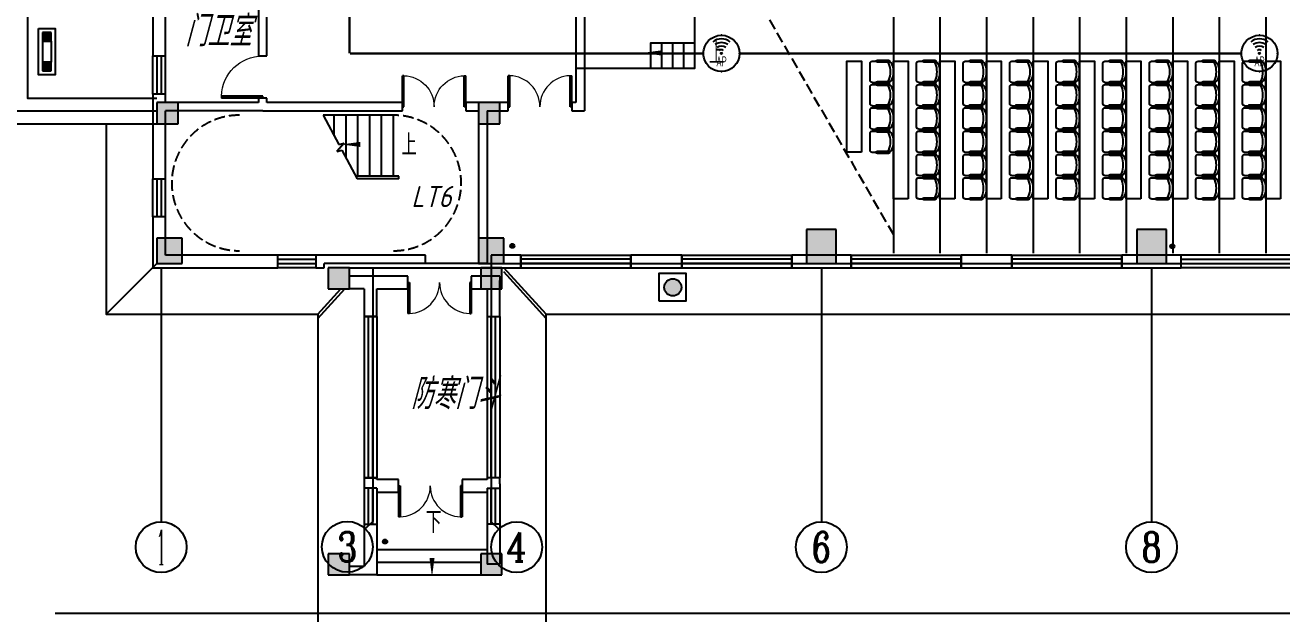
# Model space of a CAD drawing. Extents: x 1333527 to 1855755, y 1020844 to 1581249.
# Drawn here: x 1356161 to 1385854, y 1202701 to 1216596 of the extents above; entities that cross this region are included whole.
import ezdxf
from ezdxf.enums import TextEntityAlignment as Align

# ---------------------------------------------------------------- set-up
doc = ezdxf.new("R2010")
doc.units = 0
doc.header["$LTSCALE"] = 1000
doc.header["$PDSIZE"] = 5
doc.linetypes.add('DASH', pattern=[0.35, 0.25, -0.1])
doc.layers.add('1-建筑底图', color=8, linetype='Continuous', plot=False)
for name, color, linetype in [('AXIS_TEXT', 7, 'Continuous'), ('EQUIP-通讯', 3, 'Continuous'), ('WIRE-综合布线', 5, 'Continuous'), ('家具', 8, 'Continuous'), ('建筑-柱子', 9, 'Continuous'), ('建筑-柱子-填充', 8, 'Continuous'), ('排水', 153, 'Continuous'), ('防火分区', 6, 'Continuous')]:
    doc.layers.add(name, color=color, linetype=linetype)
doc.styles.add('_TCH_AXIS', font='COMPLEX', dxfattribs={"bigfont": 'GBCBIG'})
doc.styles.add('_TCH_DIM', font='SIMPLEX', dxfattribs={"bigfont": 'GBCBIG'})
doc.styles.add('_TEL_ATTDEF', font='gbenor', dxfattribs={"bigfont": 'gbcbig'})
doc.styles.add('_TEL_DIM', font='SIMPLEX', dxfattribs={"width": 0.8, "height": 3.5, "bigfont": 'HZTXT'})
doc.styles.add('COMPLEX', font='COMPLEX')
doc.styles.get("Standard").update_dxf_attribs({"font": 'gbeitc.shx', "bigfont": 'gbcbig.shx'})
doc.linetypes.add('JIEDI', pattern='A,1.25,-0.25,0.25,-0.25,0.625,["/",Standard,S=0.6,R=0,X=0,Y=-0.3],0.625,-0.25,0.25,-0.25', length=4)

# ---------------------------------------------------------------- blocks, each defined once
blk = doc.blocks.new('$equip_U$00000091(win7-PC-hzk)')
for radius in [0.714, 0.0272]:
    blk.add_circle((0, 0), radius)
for radius in [0.571, 0.428, 0.285, 0.143]:
    blk.add_arc((0, 0), radius, 53.7049, 126.2951)
for p in [(0, 0.714), (-0.714, 0), (0.714, 0), (0, -0.714)]:
    blk.add_point(p)
at = {"color": 7, "style": '_TEL_DIM', "flags": 1}
for tag in ['A', 'REMARK']:
    blk.add_attdef(tag, text='', height=0.00002, dxfattribs=at).set_placement((0, 0), align=Align.MIDDLE_CENTER)
at = {"color": 7, "style": '_TEL_DIM', "width": 0.7}
blk.add_attdef('$TEXT$', text='', height=0.4, dxfattribs=at).set_placement((0, -0.31), align=Align.MIDDLE_CENTER)
blk = doc.blocks.new('J1')
at = {"layer": '家具', "linetype": 'Continuous'}
for p, q in [((-216, 151), (-216, -222)), ((-171, 196), (-80, 196)), ((184, 219), (-57, 219)), ((-57, 173), (184, 173)), ((-171, -268), (-80, -268)), ((184, -245), (-57, -245)), ((-57, -290), (184, -290))]:
    blk.add_line(p, q, dxfattribs=at)
for centre, radius, start, end in [((-171, 151), 45.4, 90, 180), ((-57, 196), 22.7, 90, 270), ((184, 196), 22.7, 270, 90), ((213, 155), 25.5, 31.8908, 201.2393), ((-278, -36), 502, 338.7607, 21.2393), ((-94, -36), 387, 328.1092, 31.8908), ((-171, -222), 45.4, 180, 270), ((-57, -268), 22.7, 90, 270), ((184, -268), 22.7, 270, 90), ((213, -227), 25.5, 158.7607, 328.1092)]:
    blk.add_arc(centre, radius, start, end, dxfattribs=at)
blk = doc.blocks.new('ng')
at = {"layer": '排水'}
for p, q in [((345991, 781358), (346091, 781358)), ((346041, 781408), (346041, 781308))]:
    blk.add_line(p, q, dxfattribs=at)
blk.add_circle((346041, 781358), 50, dxfattribs=at)
blk = doc.blocks.new('_AXISO')
blk.add_circle((0, 0), 0.5)
at = {"layer": 'AXIS_TEXT', "style": 'COMPLEX', "width": 1.041667}
blk.add_attdef('A', text='', height=0.56, dxfattribs=at).set_placement((-0.25, -0.28), (0.25, -0.28), align=Align.FIT)
blk = doc.blocks.new('A$C4670417C')
at = {"layer": '建筑-柱子-填充'}
for points in [[(-400, 38600), (-900, 38600), (-900, 38100), (-400, 38100)], [(7200, 38600), (6700, 38600), (6700, 38100), (7200, 38100)], [(-300, 35400), (-900, 35400), (-900, 34800), (-300, 34800)], [(7300, 35400), (6700, 35400), (6700, 34800), (7300, 34800)], [(15150, 35600), (14450, 35600), (14450, 34800), (15150, 34800)], [(22950, 35600), (22250, 35600), (22250, 34800), (22950, 34800)], [(3650, 34700), (3150, 34700), (3150, 34200), (3650, 34200)], [(7250, 34700), (6750, 34700), (6750, 34200), (7250, 34200)], [(3650, 27950), (3150, 27950), (3150, 27450), (3650, 27450)], [(7250, 27950), (6750, 27950), (6750, 27450), (7250, 27450)]]:
    blk.add_hatch(color=256, dxfattribs=at).paths.add_polyline_path(points)
at = {"layer": '建筑-柱子'}
for p, q in [((-400, 38600), (-900, 38600)), ((-900, 38600), (-900, 38100)), ((-400, 38100), (-400, 38600)), ((7200, 38600), (6700, 38600)), ((6700, 38600), (6700, 38100)), ((7200, 38100), (7200, 38600)), ((-900, 38100), (-400, 38100)), ((6700, 38100), (7200, 38100)), ((-300, 35400), (-900, 35400)), ((-900, 35400), (-900, 34800)), ((-300, 34800), (-300, 35400)), ((7300, 35400), (6700, 35400)), ((6700, 35400), (6700, 34800)), ((7300, 34800), (7300, 35400)), ((15150, 35600), (14450, 35600)), ((14450, 35600), (14450, 34800)), ((15150, 34800), (15150, 35600)), ((22950, 35600), (22250, 35600)), ((22250, 35600), (22250, 34800)), ((22950, 34800), (22950, 35600)), ((-900, 34800), (-300, 34800)), ((6700, 34800), (7300, 34800)), ((14450, 34800), (15150, 34800)), ((22250, 34800), (22950, 34800)), ((3650, 34700), (3150, 34700)), ((3150, 34700), (3150, 34200)), ((3650, 34200), (3650, 34700)), ((7250, 34700), (6750, 34700)), ((6750, 34700), (6750, 34200)), ((7250, 34200), (7250, 34700)), ((3150, 34200), (3650, 34200)), ((6750, 34200), (7250, 34200)), ((3650, 27950), (3150, 27950)), ((3150, 27950), (3150, 27450)), ((3650, 27450), (3650, 27950)), ((7250, 27950), (6750, 27950)), ((6750, 27950), (6750, 27450)), ((7250, 27450), (7250, 27950)), ((3150, 27450), (3650, 27450)), ((6750, 27450), (7250, 27450))]:
    blk.add_line(p, q, dxfattribs=at)
blk = doc.blocks.new('A$C2CDD3BEF')
at = {"layer": '防火分区'}
h = blk.add_hatch(color=7, dxfattribs=at)
h.dxf.hatch_style = 1
edge = h.paths.add_edge_path()
edge.add_arc((460, 446), 282, 0, 360)
at = {"layer": '防火分区', "color": 7}
blk.add_lwpolyline([(0, 0), (900, 0), (900, 900), (0, 900)], close=True, dxfattribs=at)
blk.add_circle((460, 446), 282, dxfattribs=at)
blk = doc.blocks.new('$DorLib2D$00000002')
for p, q in [((-0.5, 0), (-0.5, 0.4875)), ((-0.475, 0.4875), (-0.5, 0.4875)), ((-0.475, 0), (-0.475, 0.4875)), ((0.475, 0), (0.475, 0.4875)), ((0.475, 0.4875), (0.5, 0.4875)), ((0.5, 0), (0.5, 0.4875)), ((-0.5, 0), (-0.475, 0)), ((0.5, 0), (0.475, 0))]:
    blk.add_line(p, q)
at = {"lineweight": 13}
for centre, start, end in [((-0.4875, 0), 0, 88.53072), ((0.4875, 0), 91.46928, 180)]:
    blk.add_arc(centre, 0.4875, start, end, dxfattribs=at)
blk = doc.blocks.new('$WINLIB2D$00000001')
at = {"color": 0}
for points in [[(-0.5, 0.5), (-0.5, -0.5)], [(-0.5, 0.5), (0.5, 0.5)], [(0.5, -0.5), (0.5, 0.5)], [(0.5, 0.1667), (-0.5, 0.1667)], [(0.5, -0.1667), (-0.5, -0.1667)], [(-0.5, -0.5), (0.5, -0.5)]]:
    blk.add_lwpolyline(points, dxfattribs=at)
blk = doc.blocks.new('$DorLib2D$00000001')
for p, q in [((0.45, 0.975), (0.5, 0.975)), ((0.45, 0), (0.45, 0.975)), ((0.5, 0), (0.5, 0.975)), ((0.5, 0), (0.45, 0))]:
    blk.add_line(p, q)
at = {"lineweight": 13}
blk.add_arc((0.475, 0), 0.975, 91.4693, 180, dxfattribs=at)
blk = doc.blocks.new('1-一层建筑底图')
at = {"layer": '1-建筑底图'}
for points in [[(-2300, 39550), (-2300, 39350), (-2100, 39350), (-2100, 39550)], [(-2300, 38850), (-2300, 38650), (-2100, 38650), (-2100, 38850)]]:
    blk.add_hatch(color=8, dxfattribs=at).paths.add_polyline_path(points)
at = {"layer": '1-建筑底图', "color": 8}
for p, q in [((17800, 54460), (17800, 34340)), ((17800, 54460), (17800, 34340)), ((18900, 54460), (18900, 34340)), ((20000, 54460), (20000, 34340)), ((21100, 54460), (21100, 34340)), ((22200, 54460), (22200, 34340)), ((23300, 54460), (23300, 34340)), ((24400, 54460), (24400, 34340)), ((25500, 54460), (25500, 34340)), ((26600, 54460), (26600, 34340)), ((10500, 51100), (10500, 37700)), ((10300, 50900), (10300, 37900)), ((300, 40500), (300, 39000)), ((600, 39000), (600, 40400)), ((2800, 40400), (2800, 39000)), ((3000, 39000), (3000, 40600)), ((-2300, 39550), (-2300, 39350)), ((-2100, 39550), (-2300, 39550)), ((-2100, 39350), (-2100, 39550)), ((-2300, 39350), (-2100, 39350)), ((-2300, 39350), (-2300, 38850)), ((-2100, 39350), (-2100, 38850)), ((300, 39000), (600, 39000)), ((2800, 39000), (3000, 39000)), ((-2300, 38850), (-2300, 38650)), ((-2100, 38850), (-2300, 38850)), ((-2300, 38650), (-2100, 38650)), ((-2100, 38650), (-2100, 38850)), ((600, 38100), (300, 38100)), ((300, 38100), (300, 37800)), ((600, 37900), (600, 38100)), ((300, 37800), (300, 36100)), ((2800, 37900), (600, 37900)), ((3000, 38000), (2800, 38000)), ((2800, 38000), (2800, 37900)), ((3000, 37900), (3000, 38000)), ((6200, 37900), (3000, 37900)), ((6200, 37700), (6200, 37900)), ((8100, 37900), (7700, 37900)), ((7700, 37900), (7700, 37700)), ((8700, 37900), (8100, 37900)), ((8700, 37700), (8700, 37900)), ((10300, 37900), (10200, 37900)), ((10200, 37900), (10200, 37700)), ((600, 36100), (600, 37700)), ((2900, 37700), (600, 37700)), ((2900, 37700), (6200, 37700)), ((5990, 37600), (4327.9, 37600)), ((4327.9, 37600), (4697, 36911.6)), ((4590, 37111.1), (4590, 37600)), ((4870, 36588.9), (4870, 37600)), ((5150, 36160), (5150, 37600)), ((5430, 36160), (5430, 37600)), ((5710, 36160), (5710, 37600)), ((5990, 36160), (5990, 37600)), ((7700, 37700), (8000, 37700)), ((8000, 37700), (8000, 34100)), ((8200, 37700), (8700, 37700)), ((8200, 37700), (8200, 34100)), ((10200, 37700), (10500, 37700)), ((4828.4, 36942.4), (4649.1, 36741.9)), ((4697, 36911.6), (4828.4, 36942.4)), ((4649.1, 36741.9), (4772.4, 36770.8)), ((4772.4, 36770.8), (5132.1, 36100)), ((300, 36100), (600, 36100)), ((6120, 36160), (5099.9, 36160)), ((5990, 36100), (5132.1, 36100)), ((6120, 36100), (5132.1, 36100)), ((6120, 36100), (6120, 36160)), ((600, 35200), (300, 35200)), ((300, 35200), (300, 34000)), ((600, 34300), (600, 35200)), ((3258.7, 34300), (600, 34300)), ((3258.7, 34000), (3258.7, 34300)), ((4350, 34300), (4158.7, 34300)), ((4158.7, 34300), (4158.7, 34000)), ((6750, 34300), (4350, 34300)), ((6750, 34100), (6750, 34300)), ((9000, 34300), (8300, 34300)), ((8300, 34300), (8300, 34000)), ((9000, 34000), (9000, 34300)), ((12800, 34300), (11600, 34300)), ((11600, 34300), (11600, 34000)), ((12800, 34000), (12800, 34300)), ((16800, 34300), (15400, 34300)), ((15400, 34300), (15400, 34000)), ((16800, 34000), (16800, 34300)), ((20600, 34300), (19400, 34300)), ((19400, 34300), (19400, 34000)), ((20600, 34000), (20600, 34300)), ((24600, 34300), (23200, 34300)), ((23200, 34300), (23200, 34000)), ((24600, 34000), (24600, 34300)), ((400, 34100), (-800, 32900)), ((300, 34000), (3258.7, 34000)), ((500, 34005.2), (500, 28005.2)), ((4158.7, 34000), (4350, 34000)), ((4350, 34000), (4350, 34100)), ((6750, 34100), (4350, 34100)), ((4950, 34000), (8300, 34000)), ((5500, 34012.1), (5500, 28012.1)), ((8000, 34100), (5640, 34100)), ((8200, 34100), (8000, 34100)), ((8300, 34005.2), (8300, 28005.2)), ((8300, 34000), (9000, 34000)), ((9600, 32900), (8600, 34000)), ((9600, 32800), (8600, 33900)), ((11600, 34000), (12800, 34000)), ((15400, 34000), (16800, 34000)), ((16100, 34005.2), (16100, 28005.2)), ((19400, 34000), (20600, 34000)), ((23200, 34000), (24600, 34000)), ((23900, 34005.2), (23900, 28005.2)), ((5500, 33800), (4950, 33800)), ((4950, 33500), (4950, 33800)), ((6327.3, 33800), (5500, 33800)), ((6327.3, 33500), (6327.3, 33800)), ((8200, 33800), (7827.3, 33800)), ((7827.3, 33800), (7827.3, 33500)), ((8200, 33800), (8200, 33800)), ((8500, 33800), (8200, 33800)), ((8500, 33800), (8500, 33700)), ((8500, 32850), (8500, 33700)), ((4200, 32800), (4836.4, 33500)), ((4200, 32900), (4745.5, 33500)), ((5300, 33500), (4950, 33500)), ((5300, 33500), (5300, 32850)), ((5600, 33500), (6327.3, 33500)), ((5600, 32850), (5600, 33500)), ((7827.3, 33500), (8200, 33500)), ((8200, 33500), (8200, 32850)), ((5300, 32850), (5600, 32850)), ((8200, 32850), (8500, 32850)), ((5600, 29040), (5300, 29040)), ((5300, 29040), (5300, 28900)), ((5300, 28900), (5300, 26950)), ((5600, 29000), (5600, 29040)), ((6109.9, 29000), (5600, 29000)), ((6109.9, 28700), (6109.9, 29000)), ((8200, 29000), (7609.9, 29000)), ((7609.9, 29000), (7609.9, 28700)), ((8500, 29040), (8200, 29040)), ((8200, 29040), (8200, 29000)), ((8500, 28900), (8500, 29040)), ((8500, 28900), (8500, 27000)), ((5600, 28700), (6109.9, 28700)), ((5600, 28700), (5600, 26750)), ((7609.9, 28700), (8200, 28700)), ((8200, 28700), (8200, 27000)), ((5324.3, 27836.3), (5500, 28012.1)), ((8475.7, 27829.5), (8300, 28005.2)), ((5600, 27350), (8200, 27350)), ((5600, 27050), (8050, 27050)), ((5300, 26950), (4950, 26950)), ((4950, 26750), (4950, 26950)), ((5600, 26750), (4950, 26750)), ((5600, 26750), (8050, 26750)), ((8500, 27000), (8200, 27000))]:
    blk.add_line(p, q, dxfattribs=at)
at = {"layer": '1-建筑底图', "color": 8, "ltscale": 5}
blk.add_line((-2000, 25850), (66700, 25850), dxfattribs=at)
at = {"layer": '1-建筑底图', "color": 8}
for points in [[(8000, 34100), (35700, 34100), (35700, 54700), (8600, 54700)], [(-2000, 51400), (-3260, 51400), (-3260, 37400), (400, 37400)], [(-2000, 51100), (-2960, 51100), (-2960, 37700), (400, 37700)], [(400, 50800), (-2660, 50800), (-2660, 38000), (400, 38000)], [(10400, 50100), (13100, 50100), (13100, 38700), (10300, 38700)], [(13100, 39300), (12060, 39300), (12060, 38700)], [(12320, 39300), (12320, 38700)], [(12580, 39300), (12580, 38700)], [(12840, 39300), (12840, 38700)], [(13100, 39300), (13100, 38700)], [(-800, 37400), (-800, 32900), (4200, 32900), (4200, 21000), (4200, 14800), (0, 14800), (0, 12200), (-600, 12200), (-600, 2700), (0, 2700), (0, 0), (46200, 0)], [(9600, 32900), (36900, 32900), (36900, 34100)], [(46200, 14800), (9600, 14800), (9600, 21000), (9600, 32900)]]:
    blk.add_lwpolyline(points, dxfattribs=at)
at = {"layer": '1-建筑底图', "color": 8, "linetype": 'DASH'}
blk.add_lwpolyline([(10500, 47425), (17800, 34781)], dxfattribs=at)
at = {"layer": '1-建筑底图', "color": 8}
for points in [[(-2400, 39650), (-2000, 39650), (-2000, 38550), (-2400, 38550)], [(17050, 36724), (16700, 36724), (16700, 38874.5), (17050, 38874.5)], [(18150, 35624), (17800, 35624), (17800, 38874.5), (18150, 38874.5)], [(19250, 35624), (18900, 35624), (18900, 38874.5), (19250, 38874.5)], [(20350, 35624), (20000, 35624), (20000, 38874.5), (20350, 38874.5)], [(21450, 35624), (21100, 35624), (21100, 38874.5), (21450, 38874.5)], [(22550, 35624), (22200, 35624), (22200, 38874.5), (22550, 38874.5)], [(23650, 35624), (23300, 35624), (23300, 38874.5), (23650, 38874.5)], [(24750, 35624), (24400, 35624), (24400, 38874.5), (24750, 38874.5)], [(25850, 35624), (25500, 35624), (25500, 38874.5), (25850, 38874.5)], [(26950, 35624), (26600, 35624), (26600, 38874.5), (26950, 38874.5)]]:
    blk.add_lwpolyline(points, close=True, dxfattribs=at)
for points in [[(13286, 39070, 0, 0, 0), (11867.1, 39070, 0, 120, 0), (12317.1, 39070, 0, 0, 0)], [(6020, 36910, 0, 0, 0), (4760, 36910, 0, 120, 0), (5210, 36910, 0, 0, 0)], [(6900, 27583.4, 0, 0, 0), (6900, 26700, 0, 120, 0), (6900, 27150, 0, 0, 0)]]:
    blk.add_lwpolyline(points, format="xyseb", dxfattribs=at)
at = {"layer": '1-建筑底图', "color": 8, "linetype": 'DASH'}
for centre, start, end in [((2350, 36000), 90, 270), ((5990, 36000), 270, 90)]:
    blk.add_arc(centre, 1600, start, end, dxfattribs=at)
at = {"layer": '1-建筑底图', "color": 8}
for name, p in [('A$C4670417C', (1300, -700)), ('ng', (-337242.8, -746841.8)), ('ng', (-321648.6, -746854.1)), ('ng', (-340250.2, -753821.4))]:
    blk.add_blockref(name, p, dxfattribs=at)
for name, p, xscale, yscale, zscale, rotation in [('$WINLIB2D$00000001', (450, 38550), 900, -300, 300, 90), ('$DorLib2D$00000001', (2900, 38500), -1000, 1000, 200, 90), ('$DorLib2D$00000002', (6950, 37800), 1500, -1500, 200, 179.9999992726557), ('$WINLIB2D$00000001', (450, 35650), 900, -300, 300, 90), ('$WINLIB2D$00000001', (3708.7, 34150), 900, -300, 300, 179.9999999799456), ('$WINLIB2D$00000001', (10300, 34150), -2600, -300, 300, 179.9999999799457), ('$WINLIB2D$00000001', (14100, 34150), -2600, -300, 300, 179.9999999799457), ('$WINLIB2D$00000001', (18100, 34150), -2600, -300, 300, 179.9999999799457), ('$WINLIB2D$00000001', (21900, 34150), -2600, -300, 300, 179.9999999799457), ('$WINLIB2D$00000001', (25900, 34150), 2600, -300, 300, 179.9999999799457), ('$DorLib2D$00000002', (7077.3, 33650), 1500, 1500, 300, 179.999999999969), ('$WINLIB2D$00000001', (5450, 30945), 3810, 300, 300, 269.9999999995615), ('$WINLIB2D$00000001', (8350, 30945), 3810, -300, 300, 269.99999999956), ('$DorLib2D$00000002', (6859.9, 28850), -1500, -1500, 300, 1.588433384824839e-08), ('$WINLIB2D$00000001', (5450, 28375), 850, 300, 300, 269.9999999995612), ('$WINLIB2D$00000001', (8350, 28375), 850, -300, 300, 269.9999999995612)]:
    blk.add_blockref(name, p, dxfattribs=dict(at, xscale=xscale, yscale=yscale, zscale=zscale, rotation=rotation))
at = {"layer": '1-建筑底图', "color": 8, "extrusion": (0, 0, -1), "xscale": 1.080000000074506, "yscale": 1.080000000074506, "zscale": -1.080000000074506, "rotation": 180}
for p in [(-17483.6, 38585.4), (-18583.6, 38585.4), (-19683.6, 38585.4), (-20783.6, 38585.4), (-21883.6, 38585.4), (-22983.6, 38585.4), (-24083.6, 38585.4), (-25183.6, 38585.4), (-26283.6, 38585.4), (-17483.6, 38035.4), (-18583.6, 38035.4), (-19683.6, 38035.4), (-20783.6, 38035.4), (-21883.6, 38035.4), (-22983.6, 38035.4), (-24083.6, 38035.4), (-25183.6, 38035.4), (-26283.6, 38035.4), (-17483.6, 37485.4), (-18583.6, 37485.4), (-19683.6, 37485.4), (-20783.6, 37485.4), (-21883.6, 37485.4), (-22983.6, 37485.4), (-24083.6, 37485.4), (-25183.6, 37485.4), (-26283.6, 37485.4), (-17483.6, 36935.4), (-18583.6, 36935.4), (-19683.6, 36935.4), (-20783.6, 36935.4), (-21883.6, 36935.4), (-22983.6, 36935.4), (-24083.6, 36935.4), (-25183.6, 36935.4), (-26283.6, 36935.4), (-18583.6, 36385.4), (-19683.6, 36385.4), (-20783.6, 36385.4), (-21883.6, 36385.4), (-22983.6, 36385.4), (-24083.6, 36385.4), (-25183.6, 36385.4), (-26283.6, 36385.4), (-18583.6, 35835.4), (-19683.6, 35835.4), (-20783.6, 35835.4), (-21883.6, 35835.4), (-22983.6, 35835.4), (-24083.6, 35835.4), (-25183.6, 35835.4), (-26283.6, 35835.4)]:
    blk.add_blockref('J1', p, dxfattribs=at)
at = {"layer": '1-建筑底图', "color": 8}
for name, p, xscale, yscale, zscale in [('$DorLib2D$00000002', (9450, 37800), 1500, 1500, 200), ('A$C2CDD3BEF', (12258.7, 33215.5), 0.7200000000000001, 0.7200000000000001, 0.7200000000000001)]:
    blk.add_blockref(name, p, dxfattribs=dict(at, xscale=xscale, yscale=yscale, zscale=zscale))
ref = blk.add_blockref('_AXISO', (500, 27405.2), dxfattribs=dict(at, xscale=1200, yscale=1200, zscale=1200))
ref.add_attrib('A', '1', dxfattribs={"layer": 'AXIS_TEXT', "height": 817.2, "style": '_TCH_AXIS', "width": 0.555556}).set_placement((402.7, 26996.6), (597.3, 26996.6), align=Align.FIT)
ref = blk.add_blockref('_AXISO', (4900, 27412.1), dxfattribs=dict(at, xscale=1200, yscale=1200, zscale=1200))
ref.add_attrib('A', '3', dxfattribs={"layer": 'AXIS_TEXT', "height": 698.9, "style": '_TCH_AXIS'}).set_placement((4667, 27062.6), (5133, 27062.6), align=Align.FIT)
ref = blk.add_blockref('_AXISO', (8900, 27405.2), dxfattribs=dict(at, xscale=1200, yscale=1200, zscale=1200))
ref.add_attrib('A', '4', dxfattribs={"layer": 'AXIS_TEXT', "height": 683.5, "style": '_TCH_AXIS', "width": 0.9375}).set_placement((8655.9, 27063.5), (9144.1, 27063.5), align=Align.FIT)
ref = blk.add_blockref('_AXISO', (16100, 27405.2), dxfattribs=dict(at, xscale=1200, yscale=1200, zscale=1200))
ref.add_attrib('A', '6', dxfattribs={"layer": 'AXIS_TEXT', "height": 714.2, "style": '_TCH_AXIS', "width": 0.928571}).set_placement((15878.9, 27048.1), (16321.1, 27048.1), align=Align.FIT)
ref = blk.add_blockref('_AXISO', (23900, 27405.2), dxfattribs=dict(at, xscale=1200, yscale=1200, zscale=1200))
ref.add_attrib('A', '8', dxfattribs={"layer": 'AXIS_TEXT', "height": 698.9, "style": '_TCH_AXIS'}).set_placement((23667, 27055.8), (24133, 27055.8), align=Align.FIT)
for s, height, p in [('门卫室', 723.4, (1061.8, 39225.1)), ('LT6', 500, (6410.7, 35429.5)), ('防寒门斗', 723.4, (6397.9, 30663))]:
    blk.add_text(s, height=height, dxfattribs=at).set_placement(p)
at = {"layer": '1-建筑底图', "color": 8, "style": '_TCH_DIM'}
for s, p in [('上', (13443.5, 38807.5)), ('上', (6177.5, 36647.5)), ('下', (6757.6, 27740.9))]:
    blk.add_text(s, height=506.4, dxfattribs=at).set_placement(p)

msp = doc.modelspace()

# ---------------------------------------------------------------- linework, layer by layer
at = {"layer": 'WIRE-综合布线', "linetype": 'Continuous', "const_width": 52.5}
for points in [[(1363825, 1215929), (1363825, 1226271)], [(1363840, 1215929), (1372185, 1215929)], [(1373042, 1215929), (1384896, 1215929)]]:
    msp.add_lwpolyline(points, dxfattribs=at)

# ---------------------------------------------------------------- block references
at = {"layer": '1-建筑底图'}
msp.add_blockref('1-一层建筑底图', (1358874, 1176871), dxfattribs=at)
at = {"layer": 'EQUIP-通讯', "linetype": 'JIEDI'}
ref = msp.add_blockref('$equip_U$00000091(win7-PC-hzk)', (1372613, 1215929), dxfattribs=dict(at, xscale=600, yscale=600, zscale=600))
ref.add_attrib('$TEXT$', 'AP', dxfattribs={"layer": '0', "color": 7, "height": 240, "style": '_TEL_ATTDEF', "width": 0.7}).set_placement((1372613, 1215743), align=Align.MIDDLE_CENTER)
ref = msp.add_blockref('$equip_U$00000091(win7-PC-hzk)', (1385324, 1215929), dxfattribs=dict(at, xscale=600, yscale=600, zscale=600))
ref.add_attrib('$TEXT$', 'AP', dxfattribs={"layer": '0', "color": 7, "height": 240, "style": '_TEL_ATTDEF', "width": 0.7}).set_placement((1385324, 1215743), align=Align.MIDDLE_CENTER)

doc.saveas('drawing.dxf')
